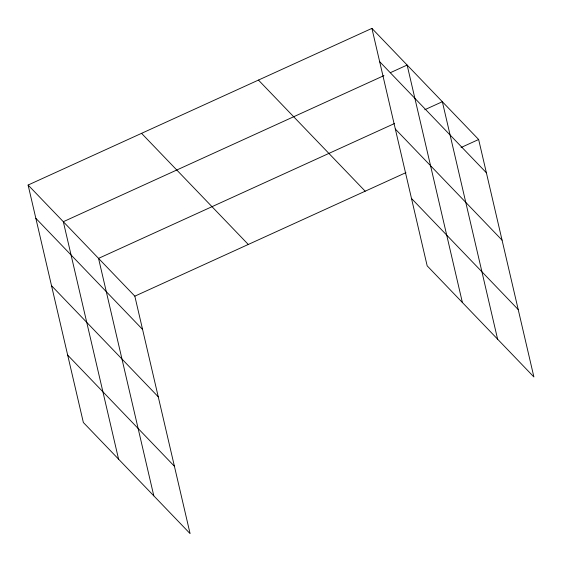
<?xml version="1.0" encoding="UTF-8"?>
<svg xmlns="http://www.w3.org/2000/svg" width="562" height="562" viewBox="0 0 562 562"><rect width="100%" height="100%" fill="white"/><g stroke="black" fill="none" stroke-linecap="round" stroke-linejoin="round"><path stroke-width="0.84" d="M28.1 185.038L134.831 296.16L190.089 533.619L83.359 422.498L28.1 185.038L371.911 28.381L478.641 139.502L533.9 376.962L427.169 265.84L371.911 28.381M383.958 75.61L63.323 221.709L118.582 459.168M390.351 72.695L407.134 65.052L462.386 302.511M394.412 123.563L98.547 258.38L153.805 495.839M424.774 109.73L442.35 101.722L497.609 339.181M134.831 296.16L405.933 172.632M461.065 147.511L478.641 139.502M379.652 61.665L486.39 172.787M395.332 129.042L502.07 240.164M411.489 198.463L518.22 309.578M258.45 80.078L365.188 191.199M141.554 133.342L248.292 244.463M35.849 218.323L142.579 329.444M51.521 285.7L158.259 396.821M67.679 355.121L174.41 466.242"/></g></svg>
